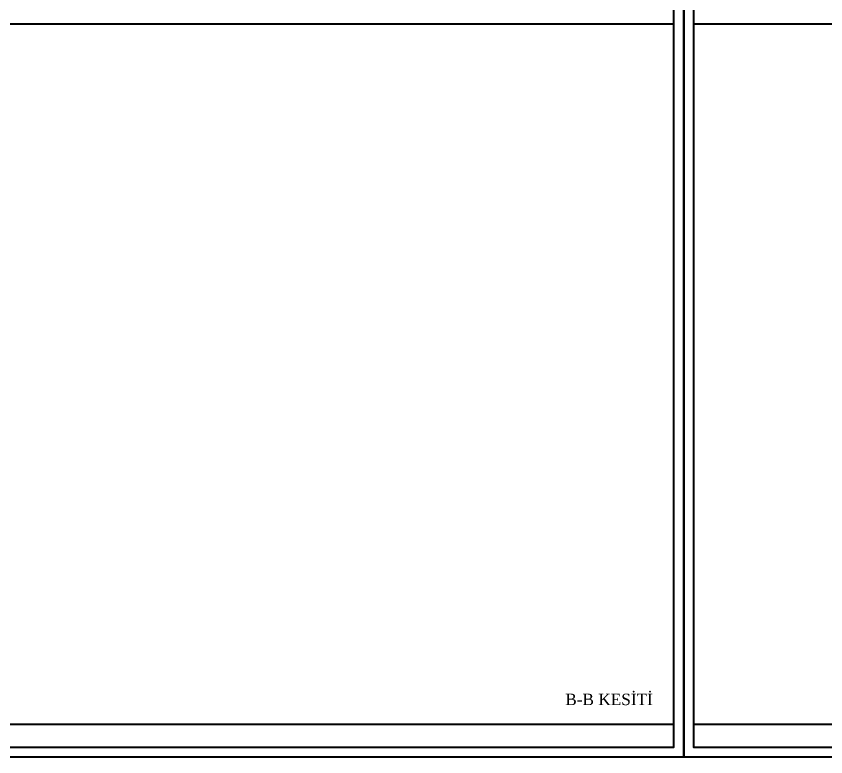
# Model space of a CAD drawing. Header units: millimetres. Extents: x 11587 to 81192, y -36083 to -25300.
# Drawn here: x 66343 to 68828, y -36083 to -33809 of the extents above; entities that cross this region are included whole.
import ezdxf

# ---------------------------------------------------------------- set-up
doc = ezdxf.new("R2010")
doc.units = ezdxf.units.MM
doc.layers.add('rtm-antet yazı-03', color=233, linetype='Continuous', lineweight=30)
doc.layers.add('rtm-antet-02', color=140, linetype='Continuous', lineweight=40)
doc.styles.add('A', font='times.ttf', dxfattribs={"height": 20})

msp = doc.modelspace()

# ---------------------------------------------------------------- linework, layer by layer
at = {"layer": 'rtm-antet-02'}
for points in [[(59791.61, -31582.89), (59791.61, -36082.89), (68391.61, -36082.89), (68391.61, -31582.89), (59791.61, -31582.89)], [(68391.61, -31582.89), (68391.61, -36082.89), (81191.61, -36082.89), (81191.61, -31582.89), (68391.61, -31582.89)], [(68361.61, -33832.89), (59821.61, -33832.89)], [(81161.61, -33832.89), (68421.61, -33832.89)], [(59821.61, -35982.89), (68361.61, -35982.89)], [(68421.61, -35982.89), (81161.61, -35982.89)]]:
    msp.add_lwpolyline(points, dxfattribs=at)
for points in [[(59821.61, -31612.89), (59821.61, -36052.89), (68361.61, -36052.89), (68361.61, -31612.89)], [(68421.61, -31612.89), (68421.61, -36052.89), (81161.61, -36052.89), (81161.61, -31612.89)]]:
    msp.add_lwpolyline(points, close=True, dxfattribs=at)

# ---------------------------------------------------------------- texts
at = {"layer": 'rtm-antet yazı-03', "linetype": 'ByBlock', "insert": (68027.92, -35889.12), "char_height": 35, "width": 840.7633, "attachment_point": 1, "style": 'A'}
msp.add_mtext('B-B KESİTİ', dxfattribs=at)

doc.saveas('drawing.dxf')
